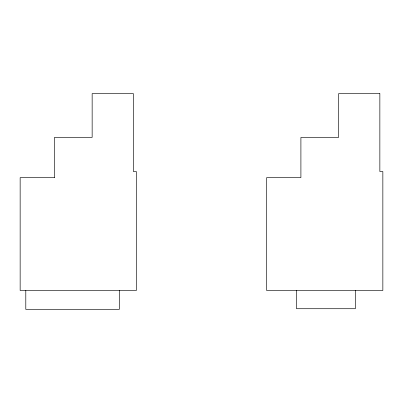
<?xml version="1.0" encoding="UTF-8"?>
<svg xmlns="http://www.w3.org/2000/svg" width="403" height="403" viewBox="0 0 403 403"><rect width="100%" height="100%" fill="white"/><g stroke="black" fill="none" stroke-linecap="round" stroke-linejoin="round"><path stroke-width="0.6" d="M54.546 177.637L20.15 177.637L20.15 290.482L136.385 290.482L136.385 171.542L133.383 171.542L133.383 93.592L92.151 93.592L92.151 137.413L54.44 137.413L54.44 177.637M355.36 290.482L355.36 308.718L296.492 308.718L296.492 290.482M119.298 290.482L119.298 309.408L25.797 309.408L25.797 290.482M379.853 93.592L338.616 93.592L338.616 137.413L300.905 137.413L300.905 177.637L266.615 177.637L266.615 290.482L382.85 290.482L382.85 171.542L379.853 171.542L379.853 93.592"/></g></svg>
